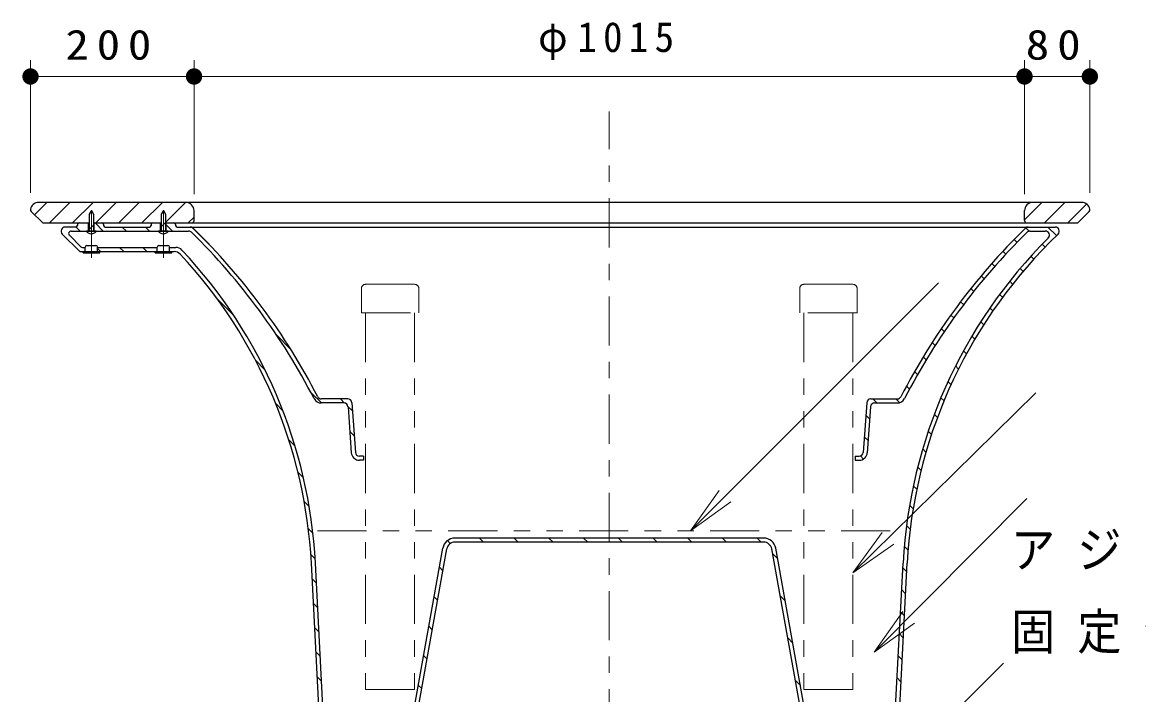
# Model space of a CAD drawing. Units: millimetres on the paper, scale 1:20. Extents: x -385 to 0, y 0 to 267.
# Drawn here: x -136 to -67.8, y 77.3 to 118.3 of the extents above; entities that cross this region are included whole.
import ezdxf

# ---------------------------------------------------------------- set-up
doc = ezdxf.new("R2010")
doc.units = ezdxf.units.MM
doc.linetypes.add('USER2', pattern=[6, 3, -1, 1, -1])
doc.linetypes.add('USER3', pattern=[8, 3, -1, 1, -1, 1, -1])
doc.layers.add('LY_1', color=7, linetype='Continuous', lineweight=13)
doc.styles.add('ＭＳ ゴシック', font='')
doc.styles.get('ＭＳ ゴシック').set_extended_font_data('MS Gothic')

# ---------------------------------------------------------------- blocks, each defined once
blk = doc.blocks.new('open_arrow')
at = {"color": 0, "linetype": 'Continuous', "lineweight": -2}
blk.add_lwpolyline([(7.5, 1.25), (0, 0), (7.5, -1.25)], dxfattribs=at)
blk = doc.blocks.new('filled_dot')
at = {"color": 0, "linetype": 'Continuous', "lineweight": -2, "const_width": 1.25}
blk.add_lwpolyline([(-0.625, 0, 1), (0.625, 0, 1)], format="xyb", close=True, dxfattribs=at)

msp = doc.modelspace()

# ---------------------------------------------------------------- linework, layer by layer
at = {"layer": 'LY_1'}
for p, q in [((-135.486, 107.918), (-135.486, 116.033)), ((-125.493, 107.836), (-125.493, 116.033)), ((-74.743, 107.836), (-74.743, 116.033)), ((-70.75, 107.918), (-70.75, 116.033)), ((-135.486, 115.033), (-125.493, 115.033)), ((-125.493, 115.033), (-74.743, 115.033)), ((-74.743, 115.033), (-70.75, 115.033)), ((-135.244, 106.587), (-134.495, 107.336)), ((-134.331, 106.086), (-133.081, 107.336)), ((-132.917, 106.086), (-131.667, 107.336)), ((-131.503, 106.086), (-130.253, 107.336)), ((-130.088, 106.086), (-128.838, 107.336)), ((-128.674, 106.086), (-127.424, 107.336)), ((-127.493, 105.852), (-126.01, 107.336)), ((-74.743, 106.276), (-73.684, 107.336)), ((-73.52, 106.086), (-72.27, 107.336)), ((-72.106, 106.086), (-70.95, 107.241)), ((-125.846, 106.086), (-125.493, 106.438)), ((-132.456, 105.586), (-132.706, 105.836)), ((-131.893, 105.695), (-131.643, 105.945)), ((-131.041, 105.586), (-131.541, 106.086)), ((-129.627, 105.586), (-129.877, 105.836)), ((-128.213, 105.586), (-128.463, 105.836)), ((-126.799, 105.586), (-127.193, 105.98)), ((-124.432, 104.633), (-125.608, 105.809)), ((-74.467, 105.58), (-74.67, 105.783)), ((-72.787, 105.314), (-73.309, 105.836)), ((-75.201, 104.9), (-75.378, 105.077)), ((-131.206, 104.336), (-131.393, 104.523)), ((-129.791, 104.336), (-130.041, 104.586)), ((-128.377, 104.336), (-128.627, 104.586)), ((-73.491, 104.604), (-73.668, 104.781)), ((-126.963, 104.336), (-126.993, 104.366)), ((-75.891, 104.175), (-76.068, 104.352)), ((-74.176, 103.874), (-74.353, 104.051)), ((-76.562, 103.432), (-76.739, 103.609)), ((-74.836, 103.121), (-75.014, 103.298)), ((-95.164, 87.272), (-80.006, 102.43)), ((-77.216, 102.672), (-77.393, 102.849)), ((-75.473, 102.343), (-75.651, 102.521)), ((-77.851, 101.893), (-78.029, 102.071)), ((-76.086, 101.542), (-76.265, 101.721)), ((-123.085, 100.457), (-124.096, 101.469)), ((-78.469, 101.096), (-78.647, 101.275)), ((-79.068, 100.281), (-79.247, 100.46)), ((-76.675, 100.716), (-76.855, 100.896)), ((-79.648, 99.447), (-79.828, 99.627)), ((-77.239, 99.866), (-77.42, 100.047)), ((-119.596, 98.383), (-120.439, 99.226)), ((-77.777, 98.99), (-77.959, 99.173)), ((-80.21, 98.595), (-80.391, 98.776)), ((-78.289, 98.088), (-78.474, 98.273)), ((-121.163, 97.121), (-121.736, 97.694)), ((-80.753, 97.723), (-80.935, 97.905)), ((-81.276, 96.832), (-81.459, 97.016)), ((-78.775, 97.16), (-78.961, 97.346)), ((-79.233, 96.204), (-79.422, 96.392)), ((-117.713, 95.086), (-118.352, 95.725)), ((-85.226, 84.706), (-74.059, 95.703)), ((-81.78, 95.922), (-81.964, 96.106)), ((-120.057, 94.601), (-120.503, 95.047)), ((-116.296, 95.083), (-116.549, 95.336)), ((-115.816, 94.603), (-116.087, 94.873)), ((-83.772, 95.086), (-84.022, 95.336)), ((-82.378, 95.106), (-82.608, 95.336)), ((-79.663, 95.219), (-79.854, 95.41)), ((-84.206, 94.105), (-84.439, 94.339)), ((-80.062, 94.205), (-80.257, 94.399)), ((-119.319, 92.449), (-119.699, 92.828)), ((-115.707, 93.08), (-115.977, 93.35)), ((-84.3, 92.785), (-84.534, 93.019)), ((-80.431, 93.159), (-80.628, 93.356)), ((-80.766, 92.08), (-80.967, 92.281)), ((-84.589, 91.66), (-84.776, 91.847)), ((-118.807, 90.523), (-119.144, 90.86)), ((-81.066, 90.966), (-81.272, 91.172)), ((-81.329, 89.814), (-81.54, 90.025)), ((-118.454, 88.756), (-118.762, 89.064)), ((-83.932, 79.863), (-74.611, 89.258)), ((-81.551, 88.622), (-81.768, 88.839)), ((-118.223, 87.11), (-118.508, 87.396)), ((-81.729, 87.386), (-81.953, 87.61)), ((-109.834, 86.5), (-110.013, 86.678)), ((-107.799, 86.586), (-108.049, 86.836)), ((-105.677, 86.586), (-105.927, 86.836)), ((-103.556, 86.586), (-103.806, 86.836)), ((-101.435, 86.586), (-101.685, 86.836)), ((-99.313, 86.586), (-99.563, 86.836)), ((-97.192, 86.586), (-97.442, 86.836)), ((-95.071, 86.586), (-95.321, 86.836)), ((-92.949, 86.586), (-93.199, 86.836)), ((-90.828, 86.586), (-91.078, 86.836)), ((-81.859, 86.102), (-82.091, 86.334)), ((-118.088, 85.561), (-118.357, 85.83)), ((-89.832, 85.589), (-90.141, 85.898)), ((-110.287, 84.831), (-110.502, 85.046)), ((-81.94, 84.769), (-82.178, 85.007)), ((-118.009, 84.068), (-118.273, 84.332)), ((-110.61, 83.033), (-110.825, 83.248)), ((-89.368, 83.004), (-89.677, 83.313)), ((-82.011, 83.425), (-82.249, 83.663)), ((-117.931, 82.575), (-118.195, 82.84)), ((-82.081, 82.081), (-82.319, 82.319)), ((-117.853, 81.083), (-118.117, 81.347)), ((-110.933, 81.234), (-111.148, 81.449)), ((-88.903, 80.418), (-89.213, 80.728)), ((-82.152, 80.737), (-82.39, 80.975)), ((-117.774, 79.591), (-118.039, 79.855)), ((-111.255, 79.436), (-111.471, 79.651)), ((-84.055, 71.173), (-76.03, 79.189)), ((-82.222, 79.394), (-82.46, 79.632)), ((-117.696, 78.098), (-117.96, 78.362)), ((-111.578, 77.637), (-111.794, 77.852)), ((-88.439, 77.833), (-88.749, 78.142)), ((-82.293, 78.05), (-82.53, 78.288))]:
    msp.add_line(p, q, dxfattribs=at)
at = {"layer": 'LY_1', "linetype": 'USER2'}
for p, q in [((-100.118, 56.595), (-100.118, 112.885)), ((-131.768, 103.951), (-131.768, 106.868)), ((-127.368, 103.951), (-127.368, 106.868))]:
    msp.add_line(p, q, dxfattribs=at)
at = {"layer": 'LY_1', "color": 40, "lineweight": 25}
for p, q in [((-71.243, 107.336), (-134.993, 107.336)), ((-134.743, 106.086), (-135.445, 106.787)), ((-125.493, 106.236), (-125.493, 106.836)), ((-74.743, 106.236), (-74.743, 106.836)), ((-71.493, 106.086), (-70.792, 106.787)), ((-134.743, 106.086), (-131.893, 106.086)), ((-131.643, 106.086), (-127.493, 106.086)), ((-127.243, 106.086), (-71.493, 106.086))]:
    msp.add_line(p, q, dxfattribs=at)
at = {"layer": 'LY_1', "lineweight": 25}
for p, q in [((-131.768, 106.836), (-131.893, 106.619)), ((-131.893, 106.619), (-131.893, 105.586)), ((-131.768, 106.836), (-131.643, 106.619)), ((-131.643, 106.619), (-131.643, 105.586)), ((-127.368, 106.836), (-127.493, 106.619)), ((-127.493, 106.619), (-127.493, 105.586)), ((-127.368, 106.836), (-127.243, 106.619)), ((-127.243, 106.619), (-127.243, 105.586)), ((-132.718, 105.836), (-133.368, 105.836)), ((-132.618, 105.986), (-132.618, 105.936)), ((-131.943, 105.586), (-131.943, 106.086)), ((-131.593, 105.586), (-131.593, 106.086)), ((-131.018, 105.986), (-131.018, 105.936)), ((-130.918, 105.836), (-128.218, 105.836)), ((-128.118, 105.986), (-128.118, 105.936)), ((-127.543, 105.586), (-127.543, 106.086)), ((-127.193, 105.586), (-127.193, 106.086)), ((-126.618, 105.986), (-126.618, 105.936)), ((-126.518, 105.836), (-100.118, 105.836)), ((-125.893, 105.836), (-125.796, 105.836)), ((-100.118, 105.836), (-72.868, 105.836)), ((-73.518, 105.836), (-72.868, 105.836)), ((-133.545, 105.409), (-132.472, 104.336)), ((-133.112, 105.329), (-132.412, 104.629)), ((-133.006, 105.586), (-125.822, 105.586)), ((-131.473, 105.586), (-132.063, 105.586)), ((-132.063, 105.586), (-132.063, 105.561)), ((-131.473, 105.561), (-132.063, 105.561)), ((-131.473, 105.586), (-131.473, 105.561)), ((-127.073, 105.586), (-127.663, 105.586)), ((-127.663, 105.586), (-127.663, 105.561)), ((-127.073, 105.561), (-127.663, 105.561)), ((-127.073, 105.586), (-127.073, 105.561)), ((-74.415, 105.586), (-73.472, 105.586)), ((-72.691, 105.409), (-73.167, 104.933)), ((-132.319, 104.586), (-132.143, 104.586)), ((-132.143, 104.336), (-132.143, 104.611)), ((-132.143, 104.336), (-132.143, 104.586)), ((-132.043, 104.711), (-131.493, 104.711)), ((-131.393, 104.336), (-131.393, 104.611)), ((-131.393, 104.586), (-127.743, 104.586)), ((-131.393, 104.336), (-131.393, 104.586)), ((-127.743, 104.336), (-127.743, 104.611)), ((-127.743, 104.336), (-127.743, 104.586)), ((-127.643, 104.711), (-127.093, 104.711)), ((-126.993, 104.336), (-126.993, 104.611)), ((-126.993, 104.586), (-126.596, 104.586)), ((-126.993, 104.336), (-126.993, 104.586)), ((-132.472, 104.336), (-126.705, 104.336)), ((-132.278, 104.261), (-132.278, 104.336)), ((-132.278, 104.261), (-131.258, 104.261)), ((-131.258, 104.261), (-131.258, 104.336)), ((-127.878, 104.261), (-127.878, 104.336)), ((-127.878, 104.261), (-126.858, 104.261)), ((-126.858, 104.261), (-126.858, 104.336)), ((-116.101, 95.336), (-117.715, 95.336)), ((-116.334, 95.086), (-117.715, 95.086)), ((-116.084, 94.853), (-115.884, 92.05)), ((-115.852, 95.103), (-115.635, 92.068)), ((-84.385, 95.103), (-84.602, 92.068)), ((-84.152, 94.853), (-84.352, 92.05)), ((-84.135, 95.336), (-82.521, 95.336)), ((-83.903, 95.086), (-82.521, 95.086)), ((-115.135, 91.836), (-115.385, 91.836)), ((-115.135, 91.586), (-115.385, 91.586)), ((-115.135, 91.836), (-115.135, 91.586)), ((-85.101, 91.836), (-84.851, 91.836)), ((-85.101, 91.836), (-85.101, 91.586)), ((-85.101, 91.586), (-84.851, 91.586)), ((-90.683, 86.836), (-109.554, 86.836)), ((-112.792, 72.292), (-110.292, 86.216)), ((-112.545, 72.249), (-110.046, 86.172)), ((-90.683, 86.586), (-109.554, 86.586)), ((-87.691, 72.249), (-90.19, 86.172)), ((-87.445, 72.292), (-89.944, 86.216)), ((-117.728, 73.933), (-118.323, 85.29)), ((-117.51, 74.545), (-118.074, 85.303)), ((-82.843, 72.322), (-82.163, 85.303)), ((-82.606, 72.072), (-81.913, 85.29))]:
    msp.add_line(p, q, dxfattribs=at)
at = {"layer": 'LY_1', "linetype": 'USER3'}
for p, q in [((-115.011, 102.336), (-112.011, 102.336)), ((-85.226, 102.336), (-88.226, 102.336)), ((-115.261, 102.086), (-115.261, 100.586)), ((-111.761, 102.086), (-111.761, 100.586)), ((-88.476, 102.086), (-88.476, 100.586)), ((-84.976, 102.086), (-84.976, 100.586)), ((-115.261, 100.586), (-111.761, 100.586)), ((-115.011, 100.586), (-115.011, 77.586)), ((-112.011, 100.586), (-112.011, 77.586)), ((-84.976, 100.586), (-88.476, 100.586)), ((-88.226, 100.586), (-88.226, 77.586)), ((-85.226, 100.586), (-85.226, 77.586)), ((-112.011, 77.586), (-115.011, 77.586)), ((-88.226, 77.586), (-85.226, 77.586))]:
    msp.add_line(p, q, dxfattribs=at)
at = {"layer": 'LY_1', "color": 2, "linetype": 'USER3'}
msp.add_line((-117.956, 87.272), (-82.275, 87.272), dxfattribs=at)
at = {"layer": 'LY_1', "color": 40, "lineweight": 25}
for centre, radius, start, end in [((-134.993, 106.836), 0.5, 90, 170.56183), ((-125.993, 106.836), 0.5, 0, 90), ((-74.243, 106.836), 0.5, 90, 180), ((-71.243, 106.836), 0.5, 9.43817, 90), ((-135.339, 106.893), 0.15, 170.56183, 225), ((-70.898, 106.893), 0.15, 315, 9.43817), ((-125.643, 106.236), 0.15, 270, 0), ((-74.593, 106.236), 0.15, 180, 270)]:
    msp.add_arc(centre, radius, start, end, dxfattribs=at)
at = {"layer": 'LY_1', "lineweight": 25}
for centre, radius, start, end in [((-133.368, 105.586), 0.25, 90, 225), ((-132.718, 105.936), 0.1, 270, 0), ((-132.518, 105.986), 0.1, 90, 180), ((-131.118, 105.986), 0.1, 0, 90), ((-130.918, 105.936), 0.1, 180, 270), ((-128.218, 105.936), 0.1, 269.99999, 359.99999), ((-128.018, 105.986), 0.1, 89.99999, 179.99999), ((-126.718, 105.986), 0.1, 0, 90), ((-126.518, 105.936), 0.1, 180, 270), ((-125.72, 105.586), 0.25, 45.67341, 90), ((-153.495, 77.15), 40, 27.26036, 45.67341), ((-46.741, 77.15), 40, 134.32659, 152.73964), ((-74.517, 105.586), 0.25, 90, 134.32659), ((-72.868, 105.586), 0.25, 315, 90), ((-133.006, 105.436), 0.15, 90, 225), ((-131.768, 105.83), 0.4, 222.43594, 317.56406), ((-127.368, 105.83), 0.4, 222.43594, 317.56406), ((-125.822, 105.336), 0.25, 45.52588, 90), ((-153.495, 77.15), 39.75, 27.26036, 45.52588), ((-51.954, 83.72), 30.25, 134.86909, 177), ((-46.741, 77.15), 39.75, 134.47412, 152.73964), ((-74.415, 105.336), 0.25, 90, 134.47412), ((-73.472, 105.336), 0.25, 314.8691, 90), ((-132.306, 104.736), 0.15, 225, 270), ((-132.043, 104.611), 0.1, 90, 180), ((-131.493, 104.611), 0.1, 0, 90), ((-127.643, 104.611), 0.1, 90, 180), ((-127.093, 104.611), 0.1, 0, 90), ((-126.596, 104.086), 0.5, 43.20184, 90), ((-148.282, 83.72), 30.25, 3, 43.20184), ((-51.954, 83.72), 30, 135, 177), ((-126.705, 103.836), 0.5, 42.99209, 90), ((-148.282, 83.72), 30, 3, 42.99209), ((-117.715, 95.586), 0.5, 207.26036, 270), ((-117.715, 95.586), 0.25, 207.26036, 270), ((-116.334, 94.836), 0.25, 4.08562, 90), ((-116.101, 95.086), 0.25, 4.08562, 90), ((-84.135, 95.086), 0.25, 90, 175.91438), ((-83.903, 94.836), 0.25, 90, 175.91438), ((-82.521, 95.586), 0.25, 270, 332.73964), ((-82.521, 95.586), 0.5, 270, 332.73964), ((-115.385, 92.086), 0.5, 184.08562, 270), ((-115.385, 92.086), 0.25, 184.08562, 270), ((-84.851, 92.086), 0.25, 270, 355.91438), ((-84.851, 92.086), 0.5, 270, 355.91438), ((-109.554, 86.086), 0.75, 90, 170), ((-90.683, 86.086), 0.75, 10, 90), ((-109.554, 86.086), 0.5, 90, 170), ((-90.683, 86.086), 0.5, 10, 90)]:
    msp.add_arc(centre, radius, start, end, dxfattribs=at)
at = {"layer": 'LY_1', "linetype": 'USER3'}
for centre, start, end in [((-115.011, 102.086), 90, 180), ((-112.011, 102.086), 0, 90), ((-88.226, 102.086), 90, 180), ((-85.226, 102.086), 0, 90)]:
    msp.add_arc(centre, 0.25, start, end, dxfattribs=at)

# ---------------------------------------------------------------- block references
at = {"layer": 'LY_1', "xscale": 0.4, "yscale": 0.4}
for p in [(-135.486, 115.033), (-125.493, 115.033), (-74.743, 115.033)]:
    msp.add_blockref('filled_dot', p, dxfattribs=at)
for name, p, rotation in [('filled_dot', (-125.493, 115.033), 180), ('filled_dot', (-74.743, 115.033), 180), ('filled_dot', (-70.75, 115.033), 180), ('open_arrow', (-95.164, 87.272), 45), ('open_arrow', (-85.226, 84.706), 44.6), ('open_arrow', (-83.932, 79.863), 45.2)]:
    msp.add_blockref(name, p, dxfattribs=dict(at, rotation=rotation))

# ---------------------------------------------------------------- texts
at = {"layer": 'LY_1', "style": 'ＭＳ ゴシック'}
for s, insert, char_height, attachment_point in [('\\T1.33;\\W0.95;φ1015', (-100.118, 116.033), 1.833, 8), ('\\T1.33;\\W1.15;200', (-130.49, 116.033), 1.833, 8), ('\\T1.34;\\W1.15;80', (-72.747, 116.033), 1.833, 8), ('\\T1.5;\\W0.9;アジャスター\u3000M10\\~SUS', (-75.571, 85.989), 2.199, 4), ('\\T1.5;\\W0.9;固定金具\u3000PL-2\u3000SUS', (-75.571, 80.989), 2.199, 4)]:
    msp.add_mtext(s, dxfattribs=dict(at, insert=insert, char_height=char_height, attachment_point=attachment_point))

doc.saveas('drawing.dxf')
